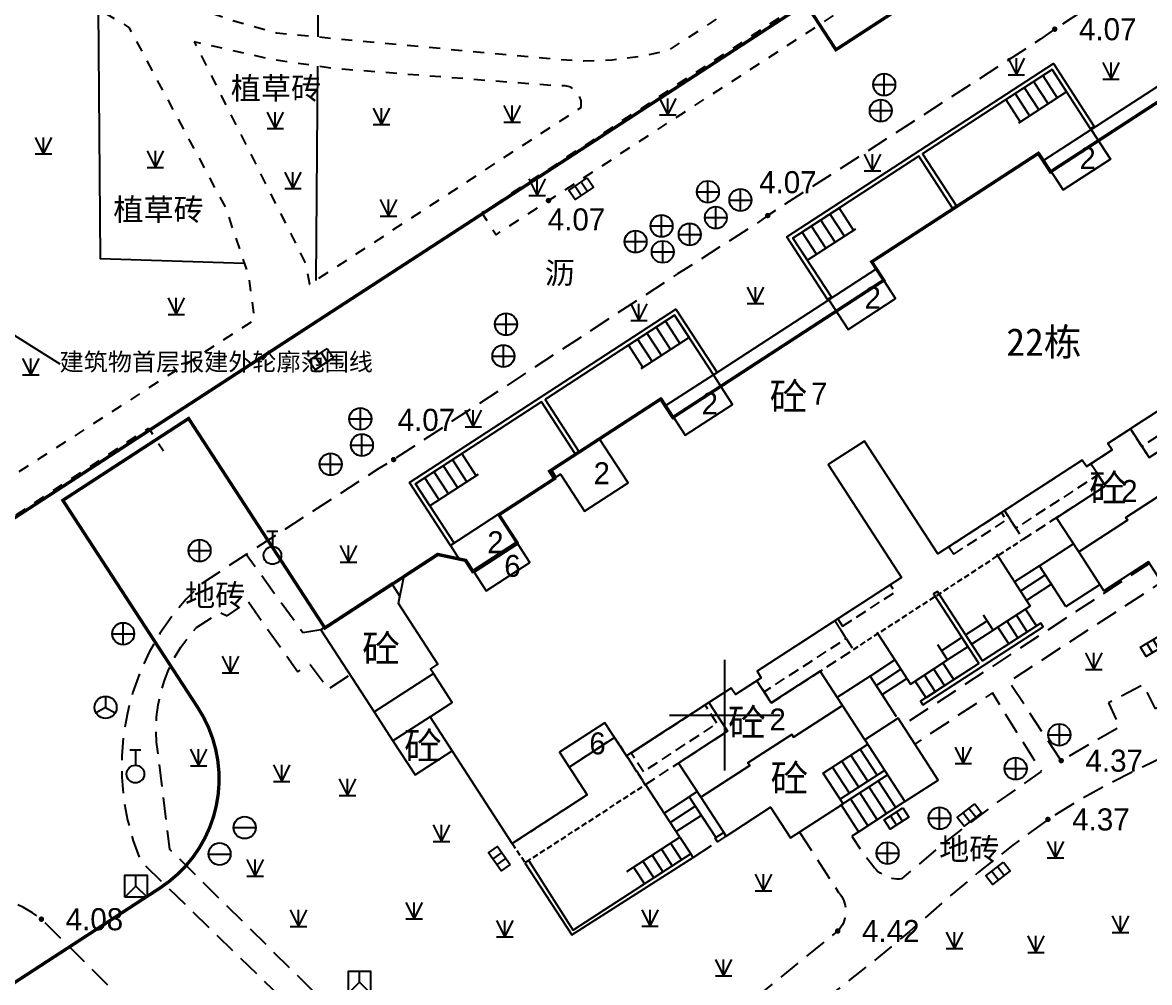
# Model space of a CAD drawing. Extents: x 99002 to 478558, y 2449839 to 2450453.
# Drawn here: x 478323.9 to 478374.9, y 2450051.6 to 2450095.1 of the extents above; entities that cross this region are included whole.
import ezdxf
from ezdxf.enums import TextEntityAlignment as Align

# ---------------------------------------------------------------- set-up
doc = ezdxf.new("R2010")
doc.units = 0
doc.header["$LTSCALE"] = 0.5
for name, pattern in [('2', [0]), ('380403', [3, 2, -1]), ('380409-1', [1.5, 1, -0.5]), ('430600', [3, 2, -1]), ('X0', [4, 3, -1]), ('X6', [2, 1, -1])]:
    doc.linetypes.add(name, pattern=pattern)
doc.layers.get('0').update_dxf_attribs({"linetype": 'CONTINUOUS'})
for name, color, linetype in [('DEFAULT', 1, 'CONTINUOUS'), ('DLSS', 4, 'CONTINUOUS'), ('DMTZ', 3, 'CONTINUOUS'), ('GCD', 1, 'CONTINUOUS'), ('TK', 7, 'CONTINUOUS'), ('ZBTZ', 3, 'CONTINUOUS'), ('交通线', 7, 'CONTINUOUS'), ('地下室范围线', 170, 'CONTINUOUS'), ('居民地线', 7, 'CONTINUOUS'), ('居民地面', 7, 'CONTINUOUS'), ('建筑物首层报建外轮廓范围线', 10, 'CONTINUOUS'), ('房屋面', 7, 'CONTINUOUS'), ('植被点', 114, 'CONTINUOUS'), ('管线点', 7, 'CONTINUOUS'), ('高程点', 7, 'CONTINUOUS')]:
    doc.layers.add(name, color=color, linetype=linetype)
doc.styles.add('方正中等线简体', font='FZZDXJW.TTF')
doc.styles.add('方正细等线简体', font='方正细等线简体.ttf')
doc.styles.add('等线体', font='simhei.ttf')
doc.styles.add('黑体', font='simhei.ttf')
doc.linetypes.add('1161', pattern='A,0,[149,AAA.SHX,S=0.15,R=0,X=0,Y=0],-1.6', length=1.6)
doc.linetypes.add('380202', pattern='A,4.5,[145,ss2007.shx,S=1,R=0,X=0,Y=1],4.5,-0.5,[146,ss2007.shx,S=1,R=0,X=0,Y=0],-0.5', length=10)
doc.dimstyles.get("Standard").update_dxf_attribs({"dimtxt": 1, "dimasz": 0.7, "dimexe": 0.18, "dimexo": 0.0625, "dimgap": 0.09, "dimtad": 0, "dimzin": 0, "dimdsep": 46, "dimtxsty": '等线体', "dimblk2": 'ARCHTICK', "dimsah": 1, "dimcen": 0.09, "dimadec": 0, "dimazin": 0, "dimtfac": 1, "dimtofl": 0, "dimtmove": 0, "dimatfit": 3, "dimldrblk": 'ARCHTICK', "dimfxl": 0, "dimtolj": 1, "dimtzin": 0, "dimarcsym": 0})

# ---------------------------------------------------------------- blocks, each defined once
blk = doc.blocks.new('8202001')
at = {"color": 0, "linetype": 'Continuous', "lineweight": -3, "flags": 128}
for points in [[(-0.75, 1.5), (0, 0)], [(0, 0), (0.75, 1.5)], [(0, 0), (0, 1.5)], [(-0.75, 0), (0.75, 0)]]:
    blk.add_lwpolyline(points, dxfattribs=at)
blk = doc.blocks.new('7201001')
at = {"linetype": '2'}
h = blk.add_hatch(color=0, dxfattribs=at)
edge = h.paths.add_edge_path(flags=0)
edge.add_arc((0, 0), 0.25, 0, 360)
blk = doc.blocks.new('5441011')
at = {"color": 0, "linetype": 'Continuous', "lineweight": -3, "flags": 128}
for points in [[(-1, 0), (1, 0)], [(0, -1), (0, 1)]]:
    blk.add_lwpolyline(points, dxfattribs=at)
at = {"color": 0, "linetype": 'Continuous', "lineweight": -3}
blk.add_circle((0, 0), 1, dxfattribs=at)
blk = doc.blocks.new('5441024')
at = {"color": 0, "linetype": 'Continuous', "lineweight": -3, "flags": 128}
blk.add_lwpolyline([(1, 0.5), (1, -0.5), (-1, -0.5), (-1, 0.5)], close=True, dxfattribs=at)
for points in [[(-0.33, 0.5), (-0.33, -0.5)], [(0.33, -0.5), (0.33, 0.5)]]:
    blk.add_lwpolyline(points, dxfattribs=at)
blk = doc.blocks.new('5430072')
at = {"color": 0, "linetype": 'Continuous', "lineweight": -3, "flags": 128}
for points in [[(-0.5, 2.2), (0.5, 2.2)], [(0, 2.2), (0, 0.8)]]:
    blk.add_lwpolyline(points, dxfattribs=at)
at = {"color": 0, "linetype": 'Continuous', "lineweight": -3}
blk.add_circle((0, 0), 0.8, dxfattribs=at)
blk = doc.blocks.new('5201054')
at = {"color": 0, "linetype": 'Continuous', "lineweight": -3, "flags": 128}
blk.add_lwpolyline([(-1, -1), (-1, 1), (1, 1), (1, -1)], close=True, dxfattribs=at)
for points in [[(-1, -1), (0, 0), (1, -1)], [(0, 0), (0, 1)]]:
    blk.add_lwpolyline(points, dxfattribs=at)
blk = doc.blocks.new('5430051')
at = {"color": 0, "linetype": 'Continuous', "lineweight": -3, "flags": 128}
blk.add_lwpolyline([(-1, 0), (1, 0)], dxfattribs=at)
at = {"color": 0, "linetype": 'Continuous', "lineweight": -3}
blk.add_circle((0, 0), 1, dxfattribs=at)
blk = doc.blocks.new('5201051')
at = {"color": 0, "linetype": 'Continuous', "lineweight": -3, "flags": 128}
for points in [[(0, 0), (-0.866, -0.5)], [(0, 1), (0, 0)], [(0, 0), (0.866, -0.5)]]:
    blk.add_lwpolyline(points, dxfattribs=at)
at = {"color": 0, "linetype": 'Continuous', "lineweight": -3}
blk.add_circle((0, 0), 1, dxfattribs=at)
blk = doc.blocks.new('gc124')
for p, q in [((-0.75, 1.5), (0, 0)), ((0, 0), (0, 1.5)), ((0, 0), (0.75, 1.5)), ((-0.75, 0), (0.75, 0))]:
    blk.add_line(p, q)
blk = doc.blocks.new('GC200')
at = {"linetype": 'Continuous', "const_width": 0.2, "flags": 128}
blk.add_lwpolyline([(-0.1, 0, 1), (0.1, 0, 1)], format="xyb", close=True, dxfattribs=at)
blk = doc.blocks.new('_ArchTick')
at = {"color": 0, "linetype": 'ByBlock', "const_width": 0.15}
blk.add_lwpolyline([(-0.5, -0.5), (0.5, 0.5)], dxfattribs=at)

msp = doc.modelspace()

# ---------------------------------------------------------------- linework, layer by layer
at = {"layer": 'DLSS', "color": 4, "linetype": 'X6', "flags": 128}
for points in [[(478343.179, 2450102.917), (478342.76, 2450102.923), (478342.745, 2450106.358), (478341.47, 2450106.414), (478341.404, 2450098.543), (478334.016, 2450098.613), (478332.604, 2450099.964), (478329.512, 2450096.725), (478331.411, 2450095.887), (478333.364, 2450095.181), (478335.361, 2450094.612), (478347.962, 2450093.428), (478349.258, 2450093.355), (478350.556, 2450093.396), (478351.845, 2450093.553), (478353.115, 2450093.822), (478369.376, 2450104.429), (478373.774, 2450109.032), (478374.879, 2450111.858), (478376.203, 2450114.589), (478377.736, 2450117.207), (478378.543, 2450118.588), (478379.466, 2450119.894), (478380.497, 2450121.116), (478381.629, 2450122.245), (478382.855, 2450123.273), (478384.163, 2450124.192), (478385.546, 2450124.995), (478386.993, 2450125.677), (478388.493, 2450126.232), (478388.956, 2450127.148), (478389.282, 2450128.819), (478389.301, 2450128.843), (478389.632, 2450144.017), (478381.478, 2450144.054), (478379.905, 2450143.983), (478379.384, 2450143.937), (478378.861, 2450143.938), (478378.34, 2450143.985), (478377.825, 2450144.078), (478377.32, 2450144.217), (478376.83, 2450144.4), (478376.358, 2450144.625), (478375.907, 2450144.892), (478375.483, 2450145.198), (478375.087, 2450145.54), (478374.723, 2450145.916), (478374.394, 2450146.322), (478374.102, 2450146.757), (478372.268, 2450152.24), (478366.498, 2450150.715), (478366.489, 2450141.507)], [(478429.11, 2450146.796), (478395.927, 2450127.054), (478394.651, 2450126.537), (478393.366, 2450126.042), (478392.074, 2450125.569), (478390.134, 2450125.038), (478388.245, 2450124.349), (478386.42, 2450123.505), (478384.67, 2450122.514), (478383.008, 2450121.382), (478381.446, 2450120.116), (478379.466, 2450117.337), (478377.75, 2450114.387), (478376.312, 2450111.292), (478375.165, 2450108.078), (478374.039, 2450106.081), (478370.832, 2450103.633), (478344.658, 2450086.461), (478345.301, 2450085.473), (478347.677, 2450087.02), (478361.705, 2450096.135), (478374.871, 2450104.778), (478375.463, 2450105.402), (478378.999, 2450114.317), (478380.132, 2450116.598), (478381.166, 2450117.982), (478381.227, 2450118.006)], [(478310.242, 2450092.219), (478310.321, 2450097.411), (478312.183, 2450097.358), (478314.042, 2450097.467), (478315.885, 2450097.738), (478317.697, 2450098.169), (478319.357, 2450098.104), (478321.007, 2450097.899), (478322.633, 2450097.555), (478324.224, 2450097.076), (478325.77, 2450096.465), (478327.258, 2450095.725), (478328.679, 2450094.863), (478333.059, 2450086.684), (478334.106, 2450083.571), (478334.362, 2450081.61), (478320.576, 2450072.724), (478319.063, 2450071.644), (478307.519, 2450062.57), (478306.183, 2450063.902)], [(478293.549, 2450044.685), (478293.169, 2450045.969), (478309.55, 2450062.414), (478319.953, 2450070.419), (478329.574, 2450076.713), (478330.247, 2450075.679)]]:
    msp.add_lwpolyline(points, dxfattribs=at)
msp.add_lwpolyline([(478349.15, 2450091.24), (478349.159, 2450091.311), (478349.163, 2450091.383), (478349.16, 2450091.454), (478349.151, 2450091.525), (478349.136, 2450091.595), (478349.115, 2450091.664), (478349.088, 2450091.731), (478349.056, 2450091.794), (478349.019, 2450091.855), (478348.976, 2450091.913), (478348.928, 2450091.967), (478348.877, 2450092.016), (478348.821, 2450092.061), (478348.761, 2450092.101), (478348.698, 2450092.136), (478348.633, 2450092.165), (478348.565, 2450092.188), (478348.496, 2450092.206), (478348.425, 2450092.217), (478348.354, 2450092.223), (478348.282, 2450092.222), (478348.211, 2450092.215), (478348.14, 2450092.203), (478337.942, 2450092.999), (478335.119, 2450093.412), (478331.637, 2450094.208), (478336.682, 2450084.166), (478336.862, 2450083.227)], close=True, dxfattribs=at)
at = {"layer": 'TK', "color": 7, "linetype": 'Continuous'}
for p, q in [((478355.66, 2450061.208), (478355.667, 2450066.209)), ((478353.163, 2450063.712), (478358.164, 2450063.705))]:
    msp.add_line(p, q, dxfattribs=at)
at = {"layer": 'ZBTZ', "color": 3, "linetype": '1161', "flags": 128}
for points in [[(478337.246, 2450094.435), (478337.279, 2450098.582)], [(478327.285, 2450095.71), (478327.383, 2450084.389), (478333.898, 2450084.19)], [(478337.16, 2450083.395), (478337.236, 2450093.102)]]:
    msp.add_lwpolyline(points, dxfattribs=at)
at = {"layer": '交通线', "color": 4, "linetype": '430600', "lineweight": -3, "flags": 128}
for points in [[(478394.852, 2450081.681), (478396.459, 2450079.208), (478396.532, 2450079.068), (478396.616, 2450078.934), (478396.712, 2450078.809), (478396.819, 2450078.692), (478396.935, 2450078.586), (478397.061, 2450078.489), (478397.194, 2450078.405), (478397.334, 2450078.332), (478397.48, 2450078.271), (478397.631, 2450078.224), (478397.785, 2450078.189), (478397.941, 2450078.169), (478400.406, 2450079.355), (478402.823, 2450080.633), (478405.192, 2450082), (478405.394, 2450082.138), (478405.582, 2450082.294), (478405.757, 2450082.465), (478405.915, 2450082.652), (478406.056, 2450082.852), (478406.179, 2450083.063), (478406.282, 2450083.285), (478406.365, 2450083.515), (478406.427, 2450083.752), (478406.468, 2450083.993), (478406.693, 2450085.558), (478406.816, 2450087.135), (478406.836, 2450088.716), (478406.429, 2450089.681), (478405.943, 2450090.608), (478405.38, 2450091.491), (478404.744, 2450092.323), (478403.927, 2450093.7), (478403.122, 2450095.084), (478402.329, 2450096.474), (478400.955, 2450098.456), (478400.001, 2450099.911), (478399.18, 2450101.445), (478398.496, 2450103.045), (478397.852, 2450104.391), (478397.132, 2450105.699), (478396.339, 2450106.963), (478395.593, 2450107.7), (478394.779, 2450108.363), (478393.905, 2450108.944), (478390.337, 2450106.674), (478389.875, 2450106.657), (478389.416, 2450106.603), (478388.963, 2450106.514), (478388.518, 2450106.39), (478387.562, 2450105.785), (478374.708, 2450097.43), (478374.026, 2450096.992), (478370.6, 2450094.782), (478369.951, 2450094.324), (478357.607, 2450086.341), (478356.945, 2450085.872), (478353.521, 2450083.694), (478340.666, 2450075.287), (478340.002, 2450074.88), (478333.988, 2450070.987), (478331.952, 2450069.651), (478331.265, 2450068.957), (478330.641, 2450068.206), (478330.084, 2450067.404), (478329.599, 2450066.556), (478329.189, 2450065.669), (478328.858, 2450064.751), (478328.607, 2450063.807), (478328.44, 2450062.845), (478328.357, 2450061.872), (478328.358, 2450060.895), (478328.444, 2450059.922), (478328.614, 2450058.96), (478328.867, 2450058.017), (478329.201, 2450057.099), (478347.003, 2450039.842), (478348.907, 2450037.656), (478349.589, 2450036.674), (478362.784, 2450017.026), (478363.954, 2450016.185), (478364.642, 2450015.592), (478373.787, 2450007.903), (478379.173, 2450003.015), (478384.241, 2449998.212), (478396, 2449986.946), (478398.011, 2449985.022), (478399.229, 2449983.784), (478400.558, 2449982.665), (478401.986, 2449981.677), (478404.483, 2449979.905), (478416.492, 2449971.351), (478416.836, 2449970.999), (478422.449, 2449965.556), (478424.272, 2449963.329), (478425.508, 2449961.1), (478428.225, 2449958.523), (478431.459, 2449955.8), (478434.142, 2449954.42), (478445.956, 2449942.922), (478446.481, 2449942.456), (478447.043, 2449942.037), (478447.64, 2449941.668), (478448.266, 2449941.351), (478448.916, 2449941.089), (478449.587, 2449940.884), (478450.273, 2449940.737), (478450.969, 2449940.65), (478451.67, 2449940.622), (478452.371, 2449940.655), (478453.066, 2449940.748), (478453.751, 2449940.9), (478454.42, 2449941.11), (478455.7, 2449941.443), (478457.981, 2449944.485), (478458.148, 2449944.564), (478455.81, 2449948.415), (478457.924, 2449949.782), (478459.95, 2449951.084), (478462.127, 2449952.434), (478464.164, 2449953.762), (478466.248, 2449955.086), (478468.444, 2449956.513), (478471.843, 2449951.186)], [(478382.744, 2450052.306), (478415.139, 2450073.368), (478414.294, 2450075.898), (478413.395, 2450078.137), (478413.225, 2450078.504), (478413.025, 2450078.854), (478412.795, 2450079.187), (478412.539, 2450079.499), (478412.256, 2450079.787), (478411.951, 2450080.051), (478411.624, 2450080.288), (478411.278, 2450080.497), (478410.916, 2450080.675), (478410.54, 2450080.822), (478410.153, 2450080.937), (478409.757, 2450081.018), (478409.356, 2450081.066), (478408.953, 2450081.079), (478408.549, 2450081.058), (478408.149, 2450081.003), (478407.909, 2450080.985), (478407.67, 2450080.945), (478407.437, 2450080.885), (478407.209, 2450080.804), (478406.99, 2450080.703), (478406.781, 2450080.583), (478406.583, 2450080.444), (478405.297, 2450079.653), (478403.985, 2450078.904), (478402.649, 2450078.199), (478400.678, 2450077.24), (478398.718, 2450076.259), (478396.769, 2450075.254), (478394.743, 2450074.13), (478392.793, 2450072.875), (478390.929, 2450071.497), (478390.641, 2450071.259), (478392.668, 2450068.212), (478394.751, 2450069.592), (478396.697, 2450066.692), (478390.623, 2450062.723), (478388.678, 2450065.664), (478390.741, 2450067.419), (478389.103, 2450069.992), (478388.12, 2450069.182), (478386.459, 2450067.782), (478384.689, 2450066.524), (478382.82, 2450065.416), (478380.866, 2450064.467), (478377.103, 2450062.588), (478374.569, 2450061.348), (478373.107, 2450060.627), (478371.681, 2450059.839), (478370.291, 2450058.987), (478368.701, 2450057.816), (478367.149, 2450056.594), (478365.637, 2450055.324), (478364.017, 2450053.904), (478362.358, 2450052.529), (478360.661, 2450051.202), (478359.486, 2450050.329), (478358.338, 2450049.42), (478357.219, 2450048.475), (478356.472, 2450047.883), (478355.676, 2450047.357), (478354.837, 2450046.902), (478353.962, 2450046.522), (478353.057, 2450046.219), (478352.13, 2450045.995), (478351.187, 2450045.852), (478351.056, 2450045.802), (478350.93, 2450045.741), (478350.809, 2450045.67), (478350.695, 2450045.588), (478350.589, 2450045.497), (478350.49, 2450045.397), (478350.401, 2450045.289), (478350.321, 2450045.174), (478350.251, 2450045.052), (478350.192, 2450044.925), (478350.145, 2450044.793), (478350.108, 2450044.658), (478350.084, 2450044.52), (478350.071, 2450044.38), (478350.07, 2450044.24), (478350.081, 2450044.101), (478350.104, 2450043.962), (478350.139, 2450043.827), (478350.186, 2450043.694), (478350.561, 2450043.279), (478347.97, 2450040.737), (478349.612, 2450038.845), (478350.702, 2450037.361), (478353.455, 2450033.263)], [(478337.366, 2450067.577), (478336.555, 2450067.445), (478333.988, 2450070.987)], [(478374.888, 2450070.58), (478363.718, 2450063.249)], [(478376.164, 2450069.54), (478377.863, 2450066.745), (478377.906, 2450066.616), (478377.938, 2450066.483), (478377.958, 2450066.348), (478377.967, 2450066.212), (478377.965, 2450066.075), (478377.951, 2450065.939), (478377.926, 2450065.805), (478377.89, 2450065.673), (478377.843, 2450065.545), (478377.785, 2450065.421), (478377.717, 2450065.303), (478377.64, 2450065.19), (478375.16, 2450063.996), (478374.616, 2450065.088), (478373.036, 2450064.269), (478373.539, 2450063.175), (478370.894, 2450061.65), (478368.525, 2450065.237), (478375.442, 2450069.727)], [(478359.037, 2450058.413), (478360.81, 2450055.684), (478360.882, 2450055.596), (478360.947, 2450055.503), (478361.003, 2450055.404), (478361.049, 2450055.3), (478361.087, 2450055.193), (478361.114, 2450055.083), (478361.132, 2450054.971), (478361.14, 2450054.858), (478361.138, 2450054.744), (478361.125, 2450054.632), (478361.103, 2450054.52), (478361.071, 2450054.411), (478361.029, 2450054.306), (478360.978, 2450054.204), (478360.919, 2450054.108), (478360.851, 2450054.017), (478360.775, 2450053.933), (478356.563, 2450050.522), (478356.083, 2450050.047), (478355.563, 2450049.616), (478355.008, 2450049.232), (478354.422, 2450048.897), (478353.809, 2450048.614), (478353.173, 2450048.386), (478351.692, 2450047.999), (478350.193, 2450047.682), (478348.682, 2450047.436), (478347.77, 2450047.425), (478346.861, 2450047.48), (478345.957, 2450047.6), (478344.208, 2450049.201), (478341.662, 2450046.622), (478330.538, 2450057.619), (478330.005, 2450061.922), (478329.933, 2450062.484), (478329.909, 2450063.05), (478329.932, 2450063.615), (478330.002, 2450064.177), (478330.119, 2450064.731), (478330.283, 2450065.273), (478330.49, 2450065.799), (478330.742, 2450066.307), (478331.034, 2450066.791), (478331.367, 2450067.249), (478331.736, 2450067.678), (478332.805, 2450068.367), (478333.134, 2450068.213), (478334.075, 2450068.865), (478336.324, 2450065.676), (478336.89, 2450066.01), (478337.709, 2450064.897), (478338.692, 2450065.536)], [(478361.68, 2450058.401), (478361.412, 2450058.227), (478361.821, 2450057.599), (478362.362, 2450056.894), (478362.432, 2450056.8), (478362.511, 2450056.713), (478362.597, 2450056.633), (478362.689, 2450056.56), (478362.787, 2450056.496), (478362.89, 2450056.439), (478362.997, 2450056.392), (478363.108, 2450056.354), (478363.222, 2450056.326), (478363.338, 2450056.307), (478363.455, 2450056.299), (478363.572, 2450056.3), (478363.689, 2450056.311), (478365.725, 2450058.012), (478367.828, 2450059.63), (478369.995, 2450061.162), (478367.776, 2450064.717), (478364.268, 2450062.403)], [(478354.227, 2450057.26), (478355.329, 2450057.977)], [(478330.328, 2450035.501), (478336.334, 2450041.625), (478336.944, 2450042.337), (478332.603, 2450046.622), (478328.843, 2450050.384), (478325.264, 2450053.929), (478324.716, 2450054.467), (478324.319, 2450054.75), (478323.899, 2450054.998), (478323.46, 2450055.21), (478323.004, 2450055.384), (478322.535, 2450055.518), (478322.057, 2450055.612), (478321.572, 2450055.664), (478321.085, 2450055.676), (478320.598, 2450055.646), (478320.116, 2450055.575), (478319.641, 2450055.462), (478319.178, 2450055.311), (478318.729, 2450055.12), (478318.298, 2450054.891), (478317.889, 2450054.627), (478317.503, 2450054.329), (478317.143, 2450054), (478316.813, 2450053.641), (478314.763, 2450051.181), (478314.799, 2450049.089), (478301.156, 2450035.206), (478302.491, 2450033.909)]]:
    msp.add_lwpolyline(points, dxfattribs=at)
at = {"layer": '地下室范围线', "color": 170, "linetype": 'X0', "const_width": 0.15, "flags": 128}
for points in [[(478291.279, 2450048.457), (478273.843, 2450065.24), (478274.774, 2450066.207), (478274.781, 2450071.265), (478268.18, 2450071.274), (478268.186, 2450075.674), (478269.986, 2450075.671), (478269.99, 2450078.471), (478274.09, 2450078.466), (478274.092, 2450080.266), (478274.592, 2450080.265), (478274.598, 2450084.665), (478272.148, 2450084.669), (478272.148, 2450084.469), (478264.048, 2450084.479), (478264.057, 2450091.279), (478267.757, 2450091.275), (478267.766, 2450097.635), (478443.266, 2450253.013), (478450.724, 2450253.003), (478450.716, 2450247.103), (478496.667, 2450247.042), (478496.617, 2450209.048), (478455.116, 2450209.103), (478455.045, 2450155.217), (478360.692, 2450093.851), (478359.326, 2450095.945), (478321.283, 2450071.203), (478306.781, 2450071.223), (478306.772, 2450064.554)], [(478321.488, 2450050.286), (478330.08, 2450055.876), (478330.499, 2450056.175), (478330.89, 2450056.51), (478331.25, 2450056.877), (478331.577, 2450057.275), (478331.868, 2450057.699), (478332.121, 2450058.148), (478332.334, 2450058.616), (478332.506, 2450059.101), (478332.634, 2450059.6), (478332.719, 2450060.108), (478332.759, 2450060.621), (478332.754, 2450061.136), (478332.704, 2450061.648), (478332.61, 2450062.154), (478332.472, 2450062.65), (478332.291, 2450063.132), (478332.069, 2450063.596), (478331.807, 2450064.039), (478325.686, 2450073.441), (478331.381, 2450077.146), (478337.554, 2450067.659), (478342.667, 2450070.986), (478343.912, 2450070.723), (478344.239, 2450070.22), (478346.251, 2450071.529), (478345.433, 2450072.786), (478347.947, 2450074.422), (478347.729, 2450074.757), (478352.759, 2450078.03), (478353.304, 2450077.191), (478362.859, 2450083.409), (478362.314, 2450084.247), (478369.858, 2450089.156), (478370.403, 2450088.318), (478379.958, 2450094.535), (478379.413, 2450095.373), (478384.442, 2450098.646), (478384.66, 2450098.31), (478387.175, 2450099.947), (478387.993, 2450098.69), (478390.004, 2450099.999), (478389.677, 2450100.502), (478389.941, 2450101.746), (478392.966, 2450103.715), (478387.981, 2450111.376), (478394.938, 2450115.903), (478399.923, 2450108.242), (478408.044, 2450113.525), (478409.293, 2450113.261), (478409.618, 2450112.761), (478411.63, 2450114.07), (478410.812, 2450115.327), (478413.326, 2450116.963), (478413.108, 2450117.299), (478418.137, 2450120.571), (478418.683, 2450119.733), (478428.238, 2450125.95), (478427.693, 2450126.789), (478432.722, 2450130.061), (478432.94, 2450129.726), (478435.455, 2450131.362), (478436.273, 2450130.105), (478438.368, 2450131.468), (478437.986, 2450132.055), (478438.221, 2450133.162), (478439.729, 2450134.144), (478440.974, 2450133.88), (478441.247, 2450133.461), (478454.666, 2450142.193), (478469.534, 2450119.344), (478469.386, 2449987.125), (478463.408, 2449983.235), (478462.59, 2449984.493), (478460.494, 2449983.129), (478461.858, 2449981.034), (478460.349, 2449980.052), (478462.531, 2449976.699), (478456.16, 2449972.554), (478453.979, 2449975.907), (478452.386, 2449974.871), (478451.568, 2449976.128), (478444.024, 2449971.219), (478444.842, 2449969.962), (478443.25, 2449968.926), (478445.431, 2449965.573), (478443.583, 2449964.37), (478464.254, 2449932.603), (478459.677, 2449929.625), (478463.818, 2449923.262), (478456.279, 2449918.357), (478453.957, 2449920.592), (478451.602, 2449918.145), (478450.231, 2449919.46), (478441.771, 2449910.669), (478443.141, 2449909.352), (478440.577, 2449906.688), (478423.786, 2449922.843), (478422.018, 2449921.005), (478311.113, 2450027.708), (478313.666, 2450030.362), (478314.171, 2450029.877), (478322.643, 2450038.681), (478322.138, 2450039.167), (478324.564, 2450041.688), (478323.282, 2450042.922), (478325.388, 2450044.293)]]:
    msp.add_lwpolyline(points, close=True, dxfattribs=at)
at = {"layer": '居民地线', "color": 6, "linetype": 'Continuous', "lineweight": -3, "ltscale": 0.5, "flags": 128}
for points in [[(478360.317, 2450082.533), (478358.469, 2450085.377), (478370.541, 2450093.228), (478372.393, 2450090.38), (478372.225, 2450090.271), (478370.481, 2450092.953), (478364.612, 2450089.137), (478366.139, 2450086.789), (478365.972, 2450086.681), (478364.445, 2450089.028), (478358.744, 2450085.32), (478360.486, 2450082.643)], [(478343.236, 2450071.391), (478341.378, 2450074.252), (478353.45, 2450082.103), (478355.313, 2450079.238), (478355.145, 2450079.129), (478353.39, 2450081.828), (478347.521, 2450078.011), (478349.057, 2450075.649), (478348.89, 2450075.54), (478347.354, 2450077.902), (478341.653, 2450074.195), (478343.405, 2450071.501)], [(478355.706, 2450058.223), (478355.329, 2450057.977), (478355.22, 2450058.145), (478355.597, 2450058.39)], [(478346.611, 2450057.019), (478348.735, 2450053.753), (478354.227, 2450057.26), (478354.118, 2450057.428), (478348.798, 2450053.977), (478346.783, 2450057.131)]]:
    msp.add_lwpolyline(points, close=True, dxfattribs=at)
for points in [[(478368.301, 2450091.536), (478370.481, 2450092.953)], [(478370.481, 2450092.953), (478371.135, 2450091.947)], [(478369.642, 2450092.408), (478370.297, 2450091.402)], [(478370.062, 2450092.681), (478370.716, 2450091.675)], [(478368.804, 2450091.863), (478369.459, 2450090.856)], [(478371.135, 2450091.947), (478368.956, 2450090.529)], [(478369.223, 2450092.136), (478369.878, 2450091.129)], [(478368.385, 2450091.59), (478369.04, 2450090.584)], [(478358.744, 2450085.32), (478360.924, 2450086.738)], [(478361.495, 2450085.676), (478360.84, 2450086.683)], [(478361.076, 2450085.404), (478360.421, 2450086.411)], [(478361.579, 2450085.731), (478359.399, 2450084.313)], [(478360.237, 2450084.859), (478359.583, 2450085.865)], [(478360.657, 2450085.131), (478360.002, 2450086.138)], [(478359.399, 2450084.313), (478358.744, 2450085.32)], [(478359.818, 2450084.586), (478359.163, 2450085.593)], [(478351.21, 2450080.41), (478353.39, 2450081.828)], [(478352.97, 2450081.555), (478353.625, 2450080.549)], [(478353.39, 2450081.828), (478354.044, 2450080.822)], [(478352.551, 2450081.283), (478353.206, 2450080.276)], [(478351.713, 2450080.738), (478352.368, 2450079.731)], [(478354.044, 2450080.822), (478351.865, 2450079.404)], [(478352.132, 2450081.01), (478352.787, 2450080.004)], [(478351.294, 2450080.465), (478351.949, 2450079.458)], [(478341.653, 2450074.195), (478343.833, 2450075.612)], [(478344.404, 2450074.551), (478343.749, 2450075.558)], [(478343.565, 2450074.006), (478342.911, 2450075.013)], [(478343.985, 2450074.278), (478343.33, 2450075.285)], [(478342.727, 2450073.461), (478342.072, 2450074.467)], [(478344.488, 2450074.606), (478342.308, 2450073.188)], [(478343.146, 2450073.733), (478342.491, 2450074.74)], [(478342.308, 2450073.188), (478341.653, 2450074.195)], [(478369.91, 2450070.478), (478368.783, 2450069.745)], [(478370.619, 2450069.388), (478369.91, 2450070.478)], [(478370.183, 2450070.059), (478369.056, 2450069.325)], [(478367.162, 2450066.056), (478364.521, 2450064.338), (478364.63, 2450064.17), (478370.079, 2450067.715), (478369.97, 2450067.883), (478367.329, 2450066.165), (478365.285, 2450069.309), (478365.117, 2450069.199), (478367.162, 2450066.056)], [(478368.783, 2450069.745), (478369.492, 2450068.654)], [(478370.456, 2450069.64), (478369.329, 2450068.906)], [(478369.283, 2450068.518), (478367.816, 2450067.563)], [(478369.774, 2450067.763), (478369.283, 2450068.518)], [(478366.562, 2450067.345), (478367.543, 2450067.983)], [(478367.816, 2450067.563), (478367.374, 2450068.242)], [(478368.935, 2450067.219), (478368.445, 2450067.972)], [(478369.354, 2450067.491), (478368.864, 2450068.245)], [(478366.23, 2450067.488), (478366.672, 2450066.809)], [(478366.393, 2450067.604), (478366.835, 2450066.925)], [(478366.835, 2450066.925), (478367.816, 2450067.563)], [(478368.516, 2450066.946), (478368.025, 2450067.7)], [(478368.306, 2450066.81), (478369.774, 2450067.763)], [(478365.749, 2450066.209), (478365.308, 2450066.888)], [(478366.399, 2450067.228), (478365.477, 2450066.628)], [(478366.672, 2450066.809), (478365.749, 2450066.209)], [(478362.236, 2450065.476), (478363.363, 2450066.21)], [(478362.509, 2450065.057), (478363.636, 2450065.79)], [(478363.363, 2450066.21), (478364.073, 2450065.119)], [(478364.282, 2450065.255), (478365.749, 2450066.209)], [(478365.611, 2450065.047), (478365.121, 2450065.8)], [(478366.03, 2450065.319), (478365.54, 2450066.073)], [(478362.945, 2450064.387), (478362.236, 2450065.476)], [(478362.781, 2450064.638), (478363.909, 2450065.371)], [(478364.773, 2450064.501), (478364.282, 2450065.255)], [(478365.192, 2450064.774), (478364.702, 2450065.528)], [(478366.24, 2450065.456), (478364.773, 2450064.501)], [(478360.117, 2450061.083), (478362.13, 2450062.39)], [(478362.562, 2450060.99), (478361.794, 2450062.172)], [(478362.143, 2450060.718), (478361.375, 2450061.9)], [(478361.305, 2450060.173), (478360.536, 2450061.355)], [(478362.898, 2450061.208), (478360.885, 2450059.9)], [(478361.724, 2450060.445), (478360.956, 2450061.628)], [(478360.885, 2450059.9), (478360.117, 2450061.083)], [(478360.89, 2450059.617), (478363.029, 2450061.007)], [(478362.609, 2450060.734), (478363.399, 2450059.518)], [(478363.029, 2450061.007), (478363.819, 2450059.791)], [(478361.771, 2450060.189), (478362.561, 2450058.973)], [(478362.19, 2450060.462), (478362.98, 2450059.246)], [(478352.918, 2450059.272), (478354.05, 2450060.008)], [(478354.05, 2450060.008), (478354.759, 2450058.919)], [(478360.932, 2450059.645), (478361.722, 2450058.429)], [(478361.351, 2450059.917), (478362.141, 2450058.701)], [(478363.819, 2450059.791), (478361.68, 2450058.401)], [(478353.627, 2450058.182), (478352.918, 2450059.272)], [(478353.191, 2450058.853), (478354.322, 2450059.589)], [(478353.463, 2450058.434), (478354.595, 2450059.171)], [(478351.23, 2450056.622), (478353.627, 2450058.182)], [(478353.627, 2450058.182), (478354.118, 2450057.428)], [(478352.789, 2450057.636), (478353.279, 2450056.883)], [(478353.208, 2450057.909), (478353.698, 2450057.155)], [(478354.118, 2450057.428), (478351.72, 2450055.869)], [(478351.951, 2450057.091), (478352.441, 2450056.338)], [(478352.37, 2450057.364), (478352.86, 2450056.61)], [(478351.532, 2450056.819), (478352.022, 2450056.065)]]:
    msp.add_lwpolyline(points, dxfattribs=at)
at = {"layer": '居民地线', "color": 6, "linetype": '380409-1', "lineweight": -3, "ltscale": 0.5, "flags": 128}
msp.add_lwpolyline([(478361.487, 2450066.683), (478369.169, 2450071.674)], dxfattribs=at)
at = {"layer": '居民地线', "color": 6, "linetype": '380202', "lineweight": -3, "ltscale": 0.5, "flags": 128}
for points in [[(478371.11, 2450068.633), (478369.91, 2450070.478), (478371.422, 2450071.459)], [(478367.96, 2450071.011), (478368.783, 2450069.745)], [(478371.11, 2450068.633), (478372.624, 2450069.607)], [(478369.492, 2450068.654), (478367.816, 2450067.563), (478367.374, 2450068.242)], [(478362.54, 2450067.476), (478363.363, 2450066.21)], [(478364.073, 2450065.119), (478365.749, 2450066.209), (478365.308, 2450066.888)], [(478363.436, 2450063.631), (478362.236, 2450065.476), (478360.726, 2450064.492)], [(478339.785, 2450063.854), (478340.635, 2450062.546)], [(478353.627, 2450058.182), (478352.073, 2450060.572)], [(478354.396, 2450060.233), (478354.05, 2450060.008), (478355.249, 2450058.164), (478355.584, 2450058.382)]]:
    msp.add_lwpolyline(points, dxfattribs=at)
at = {"layer": '居民地线', "color": 6, "linetype": '380409-1', "lineweight": -3, "ltscale": 0.5, "flags": 128}
msp.add_lwpolyline([(478346.039, 2450057.899), (478346.611, 2450057.019), (478352.062, 2450060.56), (478350.672, 2450062.698), (478348.609, 2450061.358), (478349.427, 2450060.1)], close=True, dxfattribs=at)
at = {"layer": '居民地面', "color": 6, "linetype": '380403', "lineweight": -3, "ltscale": 0.5, "flags": 128}
for points in [[(478377.75, 2450079.097), (478374.027, 2450076.678), (478374.871, 2450075.378), (478378.594, 2450077.797)], [(478374.027, 2450076.678), (478377.75, 2450079.097), (478378.268, 2450078.3), (478374.544, 2450075.881)], [(478368.324, 2450072.973), (478369.169, 2450071.674), (478372.892, 2450074.093), (478372.238, 2450075.099), (478372.037, 2450074.968), (478371.846, 2450075.262)], [(478368.324, 2450072.973), (478371.846, 2450075.262), (478372.037, 2450074.968), (478372.238, 2450075.099), (478372.565, 2450074.596), (478368.842, 2450072.177)], [(478366.026, 2450071.004), (478368.408, 2450072.551), (478368.19, 2450072.886), (478365.809, 2450071.339)], [(478360.995, 2450067.735), (478363.377, 2450069.282), (478363.159, 2450069.617), (478360.777, 2450068.07)], [(478360.643, 2450067.983), (478357.121, 2450065.695), (478357.311, 2450065.401), (478357.11, 2450065.271), (478357.437, 2450064.768), (478361.16, 2450067.186)], [(478360.643, 2450067.983), (478357.121, 2450065.695), (478357.311, 2450065.401), (478357.11, 2450065.271), (478357.764, 2450064.264), (478361.487, 2450066.683)], [(478354.94, 2450064.279), (478351.217, 2450061.86), (478352.062, 2450060.56), (478355.785, 2450062.979)], [(478354.773, 2450064.17), (478351.427, 2450061.996), (478351.972, 2450061.157), (478355.317, 2450063.331)]]:
    msp.add_lwpolyline(points, close=True, dxfattribs=at)
at = {"layer": '房屋面', "color": 6, "linetype": 'Continuous', "lineweight": -3, "ltscale": 0.5, "flags": 128}
msp.add_lwpolyline([(478380.769, 2450081.058), (478373.012, 2450076.019), (478373.203, 2450075.725), (478372.037, 2450074.968), (478371.846, 2450075.262), (478365.305, 2450071.012), (478361.982, 2450076.128), (478360.338, 2450075.06), (478363.662, 2450069.944), (478357.121, 2450065.695), (478357.311, 2450065.401), (478356.146, 2450064.644), (478355.955, 2450064.938), (478351.217, 2450061.86), (478350.236, 2450063.369), (478348.174, 2450062.029), (478349.427, 2450060.1), (478346.039, 2450057.899), (478342.312, 2450063.635), (478343.319, 2450064.289), (478342.469, 2450065.597), (478342.338, 2450065.798), (478342.673, 2450066.016), (478340.882, 2450068.774), (478341.149, 2450070.035), (478342.673, 2450071.025), (478343.934, 2450070.757), (478344.854, 2450069.341), (478346.833, 2450070.627), (478345.417, 2450072.807), (478348.218, 2450074.627), (478349.307, 2450072.95), (478351.286, 2450074.235), (478349.979, 2450076.248), (478352.78, 2450078.067), (478353.869, 2450076.39), (478356.016, 2450077.785), (478355.144, 2450079.127), (478360.377, 2450082.526), (478361.249, 2450081.184), (478363.396, 2450082.579), (478362.306, 2450084.256), (478369.887, 2450089.181), (478370.976, 2450087.504), (478373.123, 2450088.899), (478372.252, 2450090.241), (478377.484, 2450093.64)], dxfattribs=at)
for points in [[(478373.123, 2450088.899), (478370.976, 2450087.504), (478370.105, 2450088.846), (478372.252, 2450090.241)], [(478361.249, 2450081.184), (478363.396, 2450082.579), (478362.524, 2450083.921), (478360.377, 2450082.526)], [(478355.471, 2450078.624), (478355.144, 2450079.127), (478352.998, 2450077.732), (478353.869, 2450076.39), (478356.016, 2450077.785)], [(478370.678, 2450072.654), (478372.892, 2450074.093), (478372.238, 2450075.099), (478373.203, 2450075.725), (478373.012, 2450076.019), (478374.027, 2450076.678), (478374.871, 2450075.378), (478377.085, 2450076.816), (478378.093, 2450075.265), (478375.879, 2450073.827), (478375.797, 2450073.953), (478373.818, 2450072.667), (478373.9, 2450072.541), (478371.686, 2450071.103)], [(478349.979, 2450076.248), (478347.798, 2450074.831), (478348.016, 2450074.496), (478348.218, 2450074.627), (478349.307, 2450072.95), (478351.286, 2450074.235)], [(478371.686, 2450071.103), (478373.9, 2450072.541), (478373.818, 2450072.667), (478375.797, 2450073.953), (478375.879, 2450073.827), (478378.093, 2450075.265), (478379.237, 2450073.504), (478377.224, 2450072.197), (478378.123, 2450070.813), (478375.742, 2450069.266), (478374.843, 2450070.649), (478372.83, 2450069.342), (478372.699, 2450069.543)], [(478345.417, 2450072.807), (478343.236, 2450071.391), (478343.602, 2450070.828), (478343.934, 2450070.757), (478344.309, 2450070.18), (478346.288, 2450071.465)], [(478346.288, 2450071.465), (478344.309, 2450070.18), (478344.854, 2450069.341), (478346.833, 2450070.627)], [(478337.366, 2450067.577), (478339.785, 2450063.854), (478342.469, 2450065.597), (478342.338, 2450065.798), (478342.673, 2450066.016), (478340.882, 2450068.774), (478340.952, 2450069.106), (478340.587, 2450069.668)], [(478359.978, 2450065.703), (478357.764, 2450064.264), (478357.11, 2450065.271), (478356.146, 2450064.644), (478355.955, 2450064.938), (478354.94, 2450064.279), (478355.785, 2450062.979), (478353.571, 2450061.54), (478354.579, 2450059.989), (478356.793, 2450061.427), (478356.711, 2450061.553), (478358.69, 2450062.839), (478358.772, 2450062.713), (478360.986, 2450064.151)], [(478360.986, 2450064.151), (478358.772, 2450062.713), (478358.69, 2450062.839), (478356.711, 2450061.553), (478356.793, 2450061.427), (478354.579, 2450059.989), (478355.723, 2450058.228), (478357.736, 2450059.536), (478358.634, 2450058.152), (478361.016, 2450059.699), (478360.117, 2450061.083), (478362.13, 2450062.39), (478361.999, 2450062.591)], [(478342.312, 2450063.635), (478340.635, 2450062.546), (478341.637, 2450061.003), (478343.315, 2450062.092)], [(478350.236, 2450063.369), (478348.174, 2450062.029), (478348.609, 2450061.358), (478350.672, 2450062.698)], [(478363.819, 2450059.791), (478365.328, 2450060.771), (478363.508, 2450063.572), (478361.999, 2450062.591)]]:
    msp.add_lwpolyline(points, close=True, dxfattribs=at)

# ---------------------------------------------------------------- block references
at = {"layer": 'GCD', "color": 1, "linetype": 'Continuous'}
ref = msp.add_blockref('GC200', (478328.679, 2450094.863, 4.064), dxfattribs=dict(at, xscale=4.876000004212864e-06, yscale=4.876000004212864e-06, zscale=4.876000004212864e-06))
ref.add_attrib('height', '4.06', dxfattribs={"linetype": 'Continuous', "height": 0.00000975, "style": '方正中等线简体', "width": 0.8}).set_placement((478329.279, 2450094.363, 4.064), align=Align.MIDDLE_LEFT)
ref = msp.add_blockref('GC200', (478353.115, 2450093.822, 4.134), dxfattribs=dict(at, xscale=4.876000004212864e-06, yscale=4.876000004212864e-06, zscale=4.876000004212864e-06))
ref.add_attrib('height', '4.13', dxfattribs={"linetype": 'Continuous', "height": 0.00000975, "style": '方正中等线简体', "width": 0.8}).set_placement((478353.715, 2450093.322, 4.134), align=Align.MIDDLE_LEFT)
ref = msp.add_blockref('GC200', (478344.658, 2450086.461, 4.151), dxfattribs=dict(at, xscale=4.876000004212864e-06, yscale=4.876000004212864e-06, zscale=4.876000004212864e-06))
ref.add_attrib('height', '4.15', dxfattribs={"linetype": 'Continuous', "height": 0.00000975, "style": '方正中等线简体', "width": 0.8}).set_placement((478345.258, 2450085.961, 4.151), align=Align.MIDDLE_LEFT)
ref = msp.add_blockref('GC200', (478327.383, 2450084.389, 4.064), dxfattribs=dict(at, xscale=4.876000004212864e-06, yscale=4.876000004212864e-06, zscale=4.876000004212864e-06))
ref.add_attrib('height', '4.06', dxfattribs={"linetype": 'Continuous', "height": 0.00000975, "style": '方正中等线简体', "width": 0.8}).set_placement((478327.983, 2450083.889, 4.064), align=Align.MIDDLE_LEFT)
ref = msp.add_blockref('GC200', (478334.362, 2450081.61, 4.138), dxfattribs=dict(at, xscale=4.876000004212864e-06, yscale=4.876000004212864e-06, zscale=4.876000004212864e-06))
ref.add_attrib('height', '4.14', dxfattribs={"linetype": 'Continuous', "height": 0.00000975, "style": '方正中等线简体', "width": 0.8}).set_placement((478334.962, 2450081.11, 4.138), align=Align.MIDDLE_LEFT)
at = {"layer": 'ZBTZ', "color": 3, "linetype": 'Continuous', "xscale": 0.5, "yscale": 0.5}
for p in [(478346.036, 2450090.575), (478353.084, 2450090.896), (478335.307, 2450090.279), (478340.114, 2450090.462), (478324.816, 2450089.133), (478329.875, 2450088.523), (478336.107, 2450087.562), (478347.163, 2450087.251), (478340.437, 2450086.313), (478330.824, 2450081.862), (478324.239, 2450079.119)]:
    msp.add_blockref('gc124', p, dxfattribs=at)
at = {"layer": '植被点', "color": 3, "linetype": 'Continuous', "ltscale": 0.5, "xscale": 0.5, "yscale": 0.5}
for p in [(478368.864, 2450092.713, 9999), (478373.15, 2450092.52, 9999), (478362.347, 2450088.365, 9999), (478357.046, 2450082.353, 9999), (478351.775, 2450081.587, 9999), (478344.274, 2450076.772, 9999), (478338.621, 2450070.643, 9999), (478333.283, 2450065.626, 9999), (478372.368, 2450065.776, 9999), (478331.837, 2450061.412, 9999), (478366.46, 2450061.516, 9999), (478335.596, 2450060.705, 9999), (478338.581, 2450060.068, 9999), (478342.829, 2450057.99, 9999), (478370.635, 2450057.242, 9999), (478334.395, 2450056.42, 9999), (478357.415, 2450055.757, 9999), (478341.595, 2450054.478, 9999), (478336.36, 2450054.134, 9999), (478352.275, 2450054.148, 9999), (478373.582, 2450053.865, 9999), (478345.704, 2450053.665, 9999), (478366.063, 2450053.137, 9999), (478369.751, 2450052.957, 9999), (478355.609, 2450051.895, 9999)]:
    msp.add_blockref('8202001', p, dxfattribs=at)
at = {"layer": '管线点', "color": 2, "linetype": 'Continuous', "ltscale": 0.5, "xscale": 0.5, "yscale": 0.5}
for name, p in [('5441011', (478362.878, 2450092.275, 4.066)), ('5441011', (478362.722, 2450091.098, 4.061)), ('5441011', (478354.898, 2450087.415, 4.066)), ('5441011', (478356.37, 2450087.044, 4.066)), ('5441011', (478355.255, 2450086.249, 4.065)), ('5441011', (478352.8, 2450085.87, 4.074)), ('5441011', (478351.622, 2450085.161, 4.068)), ('5441011', (478354.074, 2450085.484, 4.071)), ('5441011', (478352.852, 2450084.697, 4.07)), ('5441011', (478345.755, 2450081.418, 4.072)), ('5441011', (478345.637, 2450079.973, 4.08)), ('5441011', (478339.159, 2450077.132, 4.073)), ('5441011', (478339.228, 2450075.941, 4.069)), ('5441011', (478337.814, 2450075.077, 4.076)), ('5430072', (478335.178, 2450070.945, 4.441)), ('5441011', (478331.88, 2450071.167, 4.081)), ('5441011', (478328.419, 2450067.395, 4.077)), ('5201051', (478327.623, 2450064.058, 4.075)), ('5441011', (478370.81, 2450062.819, 4.38)), ('5430072', (478328.97, 2450061.041, 4.06)), ('5441011', (478368.832, 2450061.292, 4.667)), ('5430051', (478333.921, 2450058.616, 4.331)), ('5441011', (478365.387, 2450059.042, 4.113)), ('5430051', (478332.784, 2450057.42, 4.348)), ('5441011', (478363.033, 2450057.459, 4.085)), ('5201054', (478328.998, 2450055.966, 4.114)), ('5201054', (478339.124, 2450051.616, 4.453))]:
    msp.add_blockref(name, p, dxfattribs=at)
at = {"layer": '管线点', "color": 2, "linetype": 'Continuous', "ltscale": 0.5, "yscale": 0.5}
for p, xscale, rotation in [((478349.155, 2450087.557, 4.066), 0.5000000000972901, 34.34559942825668), ((478337.384, 2450079.831, 4.06), 0.4999999999643091, 33.51470006160046), ((478375.043, 2450066.833, 4.42), 0.5000000000244043, 31.08439923909499), ((478366.738, 2450059.185, 4.146), 0.5000000000547212, 37.67139952541088), ((478363.431, 2450059.031, 4.074), 0.4999999998811043, 32.90880079752858), ((478345.452, 2450057.206, 5.228), 0.500000000149212, 305.4888986171552), ((478368.031, 2450056.546, 4.372), 0.500000000092769, 37.7135998567432)]:
    msp.add_blockref('5441024', p, dxfattribs=dict(at, xscale=xscale, rotation=rotation))
at = {"layer": '高程点', "color": 7, "linetype": 'Continuous', "ltscale": 0.5, "xscale": 0.5, "yscale": 0.5}
for p in [(478370.6, 2450094.782, 4.07), (478347.677, 2450087.02, 4.07), (478357.607, 2450086.341, 4.07), (478340.666, 2450075.287, 4.07), (478370.894, 2450061.65, 4.37), (478370.291, 2450058.987, 4.37), (478324.716, 2450054.467, 4.08), (478360.775, 2450053.933, 4.42)]:
    msp.add_blockref('7201001', p, dxfattribs=at)

# ---------------------------------------------------------------- texts
at = {"layer": 'DEFAULT', "color": 7, "linetype": 'Continuous', "ltscale": 0.5}
for s, height, style, p in [('2', 0.995, '方正细等线简体', (478371.718, 2450088.443)), ('2', 0.995, '方正细等线简体', (478361.991, 2450082.123)), ('22栋', 1.25, '黑体', (478368.407, 2450079.987)), ('砼', 1.245, '方正细等线简体', (478357.695, 2450077.522)), ('7', 0.995, '方正细等线简体', (478359.565, 2450077.781)), ('2', 0.995, '方正细等线简体', (478354.611, 2450077.329)), ('2', 0.995, '方正细等线简体', (478349.72, 2450074.171)), ('砼', 1.245, '方正细等线简体', (478372.16, 2450073.378)), ('2', 0.995, '方正细等线简体', (478373.611, 2450073.364)), ('2', 0.995, '方正细等线简体', (478344.905, 2450071.046)), ('6', 0.995, '方正细等线简体', (478345.675, 2450069.974)), ('砼', 1.245, '方正细等线简体', (478339.244, 2450066.106)), ('砼', 1.245, '方正细等线简体', (478355.812, 2450062.757)), ('2', 0.995, '方正细等线简体', (478357.682, 2450063.016)), ('砼', 1.245, '方正细等线简体', (478341.141, 2450061.694)), ('6', 0.995, '方正细等线简体', (478349.527, 2450061.934)), ('砼', 1.245, '方正细等线简体', (478357.737, 2450060.231))]:
    msp.add_text(s, height=height, dxfattribs=dict(at, style=style)).set_placement(p)
at = {"layer": 'DEFAULT', "color": 3, "linetype": 'Continuous', "ltscale": 0.5, "style": '黑体'}
for s, p in [('沥', (478347.512, 2450083.242)), ('地砖', (478331.223, 2450068.64)), ('地砖', (478365.366, 2450057.142))]:
    msp.add_text(s, height=1, dxfattribs=at).set_placement(p)
at = {"layer": 'DMTZ', "color": 3, "linetype": 'Continuous', "style": '等线体'}
for p in [(478333.294, 2450091.607), (478327.975, 2450086.114)]:
    msp.add_text('植草砖', height=1, dxfattribs=at).set_placement(p)
at = {"layer": '建筑物首层报建外轮廓范围线', "color": 10, "linetype": 'Continuous', "style": '等线体'}
msp.add_text('建筑物首层报建外轮廓范围线', height=0.8, dxfattribs=at).set_placement((478325.541, 2450079.313))
at = {"layer": '高程点', "color": 7, "linetype": 'Continuous', "ltscale": 0.5, "style": '方正中等线简体'}
for s, p in [('4.07', (478371.699, 2450094.281, 4.07)), ('4.07', (478357.217, 2450087.352, 4.07)), ('4.07', (478347.645, 2450085.665, 4.07)), ('4.07', (478340.847, 2450076.586, 4.07)), ('4.37', (478371.993, 2450061.149, 4.37)), ('4.37', (478371.391, 2450058.486, 4.37)), ('4.08', (478325.815, 2450053.966, 4.08)), ('4.42', (478361.874, 2450053.431, 4.42))]:
    msp.add_text(s, height=1, dxfattribs=at).set_placement(p)

# ---------------------------------------------------------------- leaders
at = {"layer": '建筑物首层报建外轮廓范围线', "color": 10, "linetype": 'Continuous'}
msp.add_leader([(478318.275, 2450084.208), (478325.545, 2450079.623)], dimstyle='Standard', override={"dimasz": 0.6, "dimgap": 0.09, "dimtad": 0}, dxfattribs=at)

doc.saveas('drawing.dxf')
